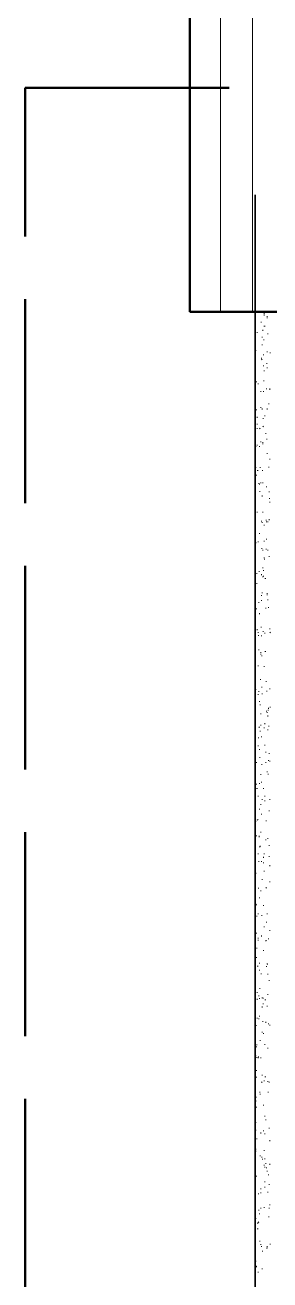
# Model space of a CAD drawing. Header units: inches. Extents: x 5 to 516, y -193 to 129.
# Drawn here: x 105.358 to 105.748, y -178.815 to -176.813 of the extents above; entities that cross this region are included whole.
import ezdxf

# ---------------------------------------------------------------- set-up
doc = ezdxf.new("R2010")
doc.units = ezdxf.units.IN
doc.header["$MEASUREMENT"] = 0
doc.linetypes.add('PDF_IMPORT', pattern=[1, 0.8, -0.2])
doc.layers.add('PDF8_Geometry', color=7, linetype='Continuous')

msp = doc.modelspace()

# ---------------------------------------------------------------- linework, layer by layer
at = {"layer": 'PDF8_Geometry', "lineweight": 50}
msp.add_lwpolyline([(105.6199614, -177.2702272), (105.6199614, -176.479116), (105.7655169, -176.479116), (105.7655169, -177.2702272)], close=True, dxfattribs=at)
at = {"layer": 'PDF8_Geometry', "lineweight": 15}
for points in [[(105.6688505, -176.479116), (105.6688505, -177.2702272)], [(105.7199618, -176.479116), (105.7199618, -177.2702272)], [(105.7388511, -177.2735598), (105.7388511, -177.2724487)], [(105.7388511, -177.2746709), (105.7388511, -177.275782)], [(105.7432953, -177.276893), (105.7432953, -177.2780041)], [(105.7344068, -177.2868937), (105.7332957, -177.2868937)], [(105.7388511, -177.292449), (105.7388511, -177.2935602)], [(105.7399621, -177.2935601), (105.7399621, -177.292449)], [(105.7432953, -177.2802273), (105.7432953, -177.2791162)], [(105.7277393, -177.3035597), (105.7277393, -177.3024486)], [(105.7355167, -177.3113372), (105.7355167, -177.3102261)], [(105.7366289, -177.2991154), (105.7366289, -177.3002265)], [(105.7388511, -177.3146715), (105.73774, -177.3146715)], [(105.7444064, -177.3057818), (105.7444064, -177.3046707)], [(105.7255171, -177.3324485), (105.7255171, -177.3313374)], [(105.7355167, -177.322449), (105.7355167, -177.3235601)], [(105.73774, -177.3391149), (105.73774, -177.3380038)], [(105.7432953, -177.3346707), (105.7432953, -177.3335596)], [(105.7477396, -177.3357829), (105.7488507, -177.3357829)], [(105.7355167, -177.3457825), (105.7344056, -177.3468936)], [(105.7344068, -177.3446714), (105.7344068, -177.3435603)], [(105.73774, -177.3568931), (105.73774, -177.355782)], [(105.7432953, -177.3524489), (105.7421842, -177.3524489)], [(105.7432953, -177.3602263), (105.7432953, -177.3591152)], [(105.7388511, -177.3646706), (105.7388511, -177.3635595)], [(105.7255171, -177.3813377), (105.7266283, -177.3824488)], [(105.7288503, -177.385782), (105.7288503, -177.3846709)], [(105.7332946, -177.3968938), (105.7332946, -177.3980049)], [(105.7388511, -177.3802266), (105.73774, -177.3802266)], [(105.73774, -177.3980048), (105.73774, -177.3968937)], [(105.7421843, -177.3924484), (105.7421843, -177.3935595)], [(105.7477396, -177.3935606), (105.7477396, -177.3924495)], [(105.7477396, -177.3946705), (105.7477396, -177.3935594)], [(105.7466285, -177.416893), (105.7455174, -177.416893)], [(105.7266282, -177.4257826), (105.7266282, -177.4268937)], [(105.7277393, -177.4391154), (105.7277393, -177.4380043)], [(105.7355167, -177.4246715), (105.7355167, -177.4257827)], [(105.7399621, -177.4357822), (105.7399621, -177.4368933)], [(105.7432953, -177.4257826), (105.7432953, -177.4246715)], [(105.7277393, -177.4502261), (105.7277393, -177.449115)], [(105.7277393, -177.4557825), (105.7277393, -177.4568936)], [(105.7321847, -177.4557825), (105.7310736, -177.4568936)], [(105.73774, -177.4402265), (105.7366289, -177.4402265)], [(105.7366289, -177.4524493), (105.73774, -177.4535604)], [(105.7332946, -177.4780038), (105.7332946, -177.4768927)], [(105.7366289, -177.479116), (105.7366289, -177.4780049)], [(105.7410732, -177.4646711), (105.7410732, -177.4635599)], [(105.7432953, -177.4735596), (105.7421842, -177.4735596)], [(105.7255171, -177.4846714), (105.7255171, -177.4857825)], [(105.7277393, -177.4835603), (105.7277393, -177.4824492)], [(105.7310725, -177.4846714), (105.7310725, -177.4857825)], [(105.7366289, -177.4813382), (105.7366289, -177.4802271)], [(105.7432953, -177.495782), (105.7432953, -177.4968931)], [(105.7255171, -177.5191155), (105.7255171, -177.5180044)], [(105.7321847, -177.5180045), (105.7321847, -177.5191156)], [(105.7455175, -177.5180045), (105.7466286, -177.5180045)], [(105.7477396, -177.5057816), (105.7477396, -177.5046705)], [(105.7266282, -177.5313373), (105.7266282, -177.5302262)], [(105.7288503, -177.5235598), (105.7277392, -177.5235598)], [(105.7366289, -177.5235598), (105.7355178, -177.5235598)], [(105.7299614, -177.5446712), (105.7299614, -177.5435601)], [(105.7310725, -177.5457823), (105.7310725, -177.5446711)], [(105.7310725, -177.5568929), (105.7321836, -177.5568929)], [(105.7332946, -177.5435601), (105.7332946, -177.542449)], [(105.7366289, -177.5435601), (105.7366289, -177.542449)], [(105.7421843, -177.5502265), (105.7421843, -177.5491154)], [(105.7466285, -177.5580051), (105.7466285, -177.556894)], [(105.7255171, -177.5713379), (105.724406, -177.5713379)], [(105.7477396, -177.5680047), (105.7466285, -177.5680047)], [(105.7477396, -177.5746711), (105.7477396, -177.57356)], [(105.7277393, -177.589115), (105.7277393, -177.5902261)], [(105.7366289, -177.5902272), (105.7366289, -177.589116)], [(105.7344068, -177.60356), (105.7344068, -177.6046711)], [(105.7355167, -177.6068931), (105.7355167, -177.605782)], [(105.7388511, -177.6113374), (105.7388511, -177.6102263)], [(105.7410732, -177.6024489), (105.7421843, -177.6024489)], [(105.7421843, -177.6057821), (105.7421843, -177.604671)], [(105.7444064, -177.6057821), (105.7444064, -177.604671)], [(105.7466285, -177.6024489), (105.7466285, -177.6013378)], [(105.7255171, -177.6380041), (105.7255171, -177.6391152)], [(105.7288503, -177.6368931), (105.7288503, -177.6380042)], [(105.7310725, -177.6246713), (105.7310725, -177.6235602)], [(105.7388511, -177.6368931), (105.7388511, -177.6357819)], [(105.7421843, -177.6335599), (105.7421843, -177.6324488)], [(105.7355167, -177.6480049), (105.7344056, -177.6480049)], [(105.7366289, -177.651338), (105.7366289, -177.6502269)], [(105.7410732, -177.6491159), (105.7421843, -177.6491159)], [(105.7444064, -177.651338), (105.7444064, -177.6502269)], [(105.7366289, -177.6780048), (105.7366289, -177.6791159)], [(105.7388511, -177.6635598), (105.7388511, -177.6624487)], [(105.7388511, -177.6646708), (105.7399622, -177.6646708)], [(105.7466285, -177.6613376), (105.7466285, -177.6602265)], [(105.7266282, -177.6880044), (105.7277393, -177.6880044)], [(105.7310725, -177.6846712), (105.7299614, -177.6846712)], [(105.7344068, -177.6902265), (105.7344068, -177.6891154)], [(105.7366289, -177.6924486), (105.7366289, -177.6935597)], [(105.73774, -177.6835601), (105.73774, -177.682449)], [(105.73774, -177.6924486), (105.73774, -177.6913375)], [(105.7399621, -177.6957818), (105.7410732, -177.6957818)], [(105.7277393, -177.7035604), (105.7266282, -177.7035604)], [(105.7355167, -177.7180043), (105.7355167, -177.7191154)], [(105.7432953, -177.7202264), (105.7432953, -177.7191153)], [(105.7299614, -177.7335603), (105.7299614, -177.7346714)], [(105.7344068, -177.7235596), (105.7344068, -177.7224485)], [(105.7344068, -177.7313382), (105.7344068, -177.7302271)], [(105.7432953, -177.7224485), (105.7432953, -177.7213374)], [(105.7444064, -177.7302271), (105.7444064, -177.729116)], [(105.7244061, -177.7513374), (105.7255172, -177.7513374)], [(105.7255171, -177.7435599), (105.7266283, -177.744671)], [(105.7310725, -177.7524496), (105.7310725, -177.7513385)], [(105.7410732, -177.7435599), (105.7410732, -177.7424488)], [(105.7455175, -177.7424489), (105.7455175, -177.7413377)], [(105.7244061, -177.7780041), (105.7244061, -177.7791152)], [(105.7277393, -177.7780041), (105.7277393, -177.776893)], [(105.7344068, -177.7735598), (105.7332957, -177.7735598)], [(105.7477396, -177.776893), (105.7477396, -177.7757819)], [(105.7288503, -177.7813373), (105.7288503, -177.7824484)], [(105.7288503, -177.7868938), (105.7299615, -177.7868938)], [(105.7344068, -177.7880048), (105.7344068, -177.7868937)], [(105.7366289, -177.7802274), (105.73774, -177.7802274)], [(105.7399621, -177.7835594), (105.7399621, -177.7824483)], [(105.7488507, -177.7813373), (105.7477396, -177.7824484)], [(105.7255171, -177.8113372), (105.724406, -177.8113372)], [(105.7299614, -177.8102273), (105.7299614, -177.8091162)], [(105.7332946, -177.8146715), (105.7332946, -177.8135604)], [(105.7332946, -177.8168937), (105.7332946, -177.8157826)], [(105.7355167, -177.8191158), (105.7344056, -177.8191158)], [(105.7410732, -177.8124494), (105.7399621, -177.8124494)], [(105.7288503, -177.8357829), (105.7288503, -177.8346718)], [(105.7388511, -177.8357829), (105.7388511, -177.836894)], [(105.7244061, -177.8513378), (105.7244061, -177.8502267)], [(105.7332946, -177.8568932), (105.7321835, -177.8568932)], [(105.7244061, -177.869116), (105.7244061, -177.8680049)], [(105.7255171, -177.8735603), (105.7255171, -177.8724492)], [(105.7299614, -177.8768935), (105.7299614, -177.8757824)], [(105.7344068, -177.869116), (105.7355179, -177.869116)], [(105.7355167, -177.8802267), (105.7355167, -177.8791156)], [(105.7421843, -177.8602264), (105.7410732, -177.8602264)], [(105.7432953, -177.8757824), (105.7421842, -177.8757824)], [(105.7477396, -177.8724492), (105.7477396, -177.8713381)], [(105.7288503, -177.8813378), (105.7288503, -177.8802266)], [(105.7310725, -177.8924484), (105.7310725, -177.8913373)], [(105.7321847, -177.8980049), (105.7321847, -177.8968938)], [(105.7332946, -177.9113377), (105.7332946, -177.9124488)], [(105.7421843, -177.9068934), (105.7421843, -177.9080045)], [(105.7432953, -177.9102266), (105.7432953, -177.9091155)], [(105.7455175, -177.9057823), (105.7444064, -177.9057823)], [(105.7444064, -177.9157819), (105.7444064, -177.9146708)], [(105.7455175, -177.9024491), (105.7455175, -177.9035602)], [(105.7488507, -177.9013381), (105.7477396, -177.9013381)], [(105.7310725, -177.932449), (105.7299614, -177.9335602)], [(105.7321847, -177.9402265), (105.7321847, -177.9391154)], [(105.7332946, -177.9302269), (105.7332946, -177.9291158)], [(105.7388511, -177.9335601), (105.7388511, -177.9346712)], [(105.7399621, -177.9280048), (105.7399621, -177.9268937)], [(105.7444064, -177.9380044), (105.7444064, -177.9368933)], [(105.7455175, -177.931338), (105.7466286, -177.931338)], [(105.7299614, -177.9502261), (105.7288503, -177.9502261)], [(105.7344068, -177.9491162), (105.7344068, -177.9480051)], [(105.7288503, -177.96356), (105.7288503, -177.9624489)], [(105.7310725, -177.9680043), (105.7310725, -177.9691154)], [(105.7399621, -177.962449), (105.7399621, -177.9613378)], [(105.7410732, -177.9735596), (105.7410732, -177.9724485)], [(105.7466285, -177.9757818), (105.7466285, -177.9746706)], [(105.7266282, -177.9902267), (105.7266282, -177.9891156)], [(105.7321847, -177.9813382), (105.7310736, -177.9813382)], [(105.7355167, -177.9924489), (105.7344056, -177.9924489)], [(105.7410732, -177.9902267), (105.7410732, -177.9891156)], [(105.7455175, -177.9857825), (105.7455175, -177.9868936)], [(105.7477396, -177.9880046), (105.7477396, -177.9868935)], [(105.7332946, -178.009116), (105.7332946, -178.0080049)], [(105.7432953, -178.0046717), (105.7432953, -178.0035606)], [(105.7455175, -178.0080049), (105.7444064, -178.0080049)], [(105.7255171, -178.0302274), (105.7255171, -178.0313385)], [(105.7266282, -178.0246709), (105.7266282, -178.0235598)], [(105.7277393, -178.0313373), (105.7277393, -178.0302262)], [(105.7310725, -178.0235598), (105.7310725, -178.0224487)], [(105.7344068, -178.0213377), (105.7344068, -178.0202266)], [(105.73774, -178.0302274), (105.73774, -178.0313385)], [(105.7288503, -178.0435602), (105.7288503, -178.0424491)], [(105.7332946, -178.056893), (105.7332946, -178.0557818)], [(105.7355167, -178.0491155), (105.7355167, -178.0480044)], [(105.7399621, -178.0435602), (105.7399621, -178.0424491)], [(105.7399621, -178.0513376), (105.7399621, -178.0502265)], [(105.7477396, -178.0480044), (105.7477396, -178.0491155)], [(105.7310725, -178.0646716), (105.7310725, -178.0635604)], [(105.7344068, -178.072449), (105.7344068, -178.0713379)], [(105.7466285, -178.0668937), (105.7466285, -178.0657826)], [(105.7255171, -178.0824486), (105.7255171, -178.0835597)], [(105.7288503, -178.0802265), (105.7277392, -178.0813376)], [(105.7421843, -178.0824486), (105.7410732, -178.0824486)], [(105.7266282, -178.1068932), (105.7266282, -178.1057821)], [(105.7310725, -178.1068932), (105.7299614, -178.1068932)], [(105.7299614, -178.1080043), (105.7310725, -178.1080043)], [(105.7332946, -178.1002268), (105.7332946, -178.1013379)], [(105.7410732, -178.1135607), (105.7410732, -178.1124496)], [(105.7444064, -178.1113375), (105.7444064, -178.1102263)], [(105.7288503, -178.135782), (105.7288503, -178.1346709)], [(105.7310725, -178.1235603), (105.7321836, -178.1246714)], [(105.7321847, -178.1235603), (105.7321847, -178.1224492)], [(105.7388511, -178.135782), (105.7388511, -178.1346709)], [(105.7466285, -178.1224492), (105.7466285, -178.1213381)], [(105.7466285, -178.1402263), (105.7466285, -178.1391152)], [(105.7299614, -178.1480049), (105.7299614, -178.1468938)], [(105.7344068, -178.1480049), (105.7344068, -178.1468938)], [(105.73774, -178.1413385), (105.73774, -178.1402274)], [(105.73774, -178.150227), (105.73774, -178.1491159)], [(105.7477396, -178.1546713), (105.7477396, -178.1535602)], [(105.7244061, -178.1746716), (105.7244061, -178.1735605)], [(105.7255171, -178.1657819), (105.7255171, -178.1668931)], [(105.7355167, -178.1768937), (105.7355167, -178.1757826)], [(105.7355167, -178.1757827), (105.7355167, -178.1768938)], [(105.7388511, -178.1635598), (105.7388511, -178.1624487)], [(105.7477396, -178.1802269), (105.7477396, -178.1791158)], [(105.7299614, -178.1902265), (105.7288503, -178.1902265)], [(105.7332946, -178.1935597), (105.7332946, -178.1946708)], [(105.7410732, -178.1891155), (105.7421843, -178.1902266)], [(105.7255171, -178.2157822), (105.7266283, -178.2168933)], [(105.7310725, -178.2046715), (105.7310725, -178.2057826)], [(105.73774, -178.2168932), (105.73774, -178.2180044)], [(105.7266282, -178.2346714), (105.7277393, -178.2346714)], [(105.7288503, -178.2313382), (105.7288503, -178.2302271)], [(105.7355167, -178.2335604), (105.7344056, -178.2335604)], [(105.7432953, -178.2313382), (105.7432953, -178.2302271)], [(105.7244061, -178.2468932), (105.7244061, -178.245782)], [(105.7388511, -178.2524496), (105.7388511, -178.2513385)], [(105.7421843, -178.24356), (105.7421843, -178.2446711)], [(105.7477396, -178.2568939), (105.7477396, -178.258005)], [(105.7266282, -178.2613381), (105.7266282, -178.2624493)], [(105.7288503, -178.2702267), (105.7288503, -178.2691156)], [(105.7288503, -178.2735599), (105.7288503, -178.2724488)], [(105.7344068, -178.2668935), (105.7344068, -178.2657824)], [(105.7421843, -178.2735599), (105.7410732, -178.2735599), (105.7410732, -178.274671)], [(105.7455175, -178.2702267), (105.7455175, -178.2713378)], [(105.7277393, -178.2857827), (105.7266282, -178.2857827)], [(105.7266282, -178.3013376), (105.7266282, -178.3002265)], [(105.73774, -178.290227), (105.73774, -178.2891159)], [(105.7288503, -178.3146716), (105.7277392, -178.3146716)], [(105.7310725, -178.3102273), (105.7310725, -178.3091162)], [(105.7310725, -178.321338), (105.7310725, -178.3202269)], [(105.7421843, -178.3157826), (105.7421843, -178.3146715)], [(105.7432953, -178.3102273), (105.7432953, -178.3113384)], [(105.7432953, -178.3113372), (105.7444064, -178.3113372)], [(105.7344068, -178.3268933), (105.7332957, -178.3268933)], [(105.7444064, -178.3280044), (105.7444064, -178.3268933)], [(105.7466285, -178.3380051), (105.7466285, -178.336894)], [(105.7277393, -178.3568932), (105.7277393, -178.3557821)], [(105.7321847, -178.3502268), (105.7310736, -178.3502268)], [(105.7444064, -178.3591153), (105.7444064, -178.3602265)], [(105.7277393, -178.368005), (105.7277393, -178.3668939)], [(105.7299614, -178.3624485), (105.7299614, -178.3613374)], [(105.7310725, -178.3668928), (105.7310725, -178.3657817)], [(105.7355167, -178.3657829), (105.7355167, -178.3646718)], [(105.7355167, -178.3802267), (105.7355167, -178.3791156)], [(105.73774, -178.3657829), (105.7366289, -178.3657829)], [(105.7366289, -178.3746714), (105.73774, -178.3746714)], [(105.7410732, -178.368005), (105.7399621, -178.368005)], [(105.7432953, -178.3780046), (105.7432953, -178.3791157)], [(105.7277393, -178.3980049), (105.7277393, -178.3968938)], [(105.7299614, -178.3980049), (105.7299614, -178.399116)], [(105.7310725, -178.3946706), (105.7310725, -178.3935595)], [(105.7266282, -178.4091156), (105.7255171, -178.4091156)], [(105.7355167, -178.4202262), (105.7355167, -178.4191151)], [(105.7366289, -178.4035602), (105.7366289, -178.4024491)], [(105.7410732, -178.4035602), (105.7410732, -178.4046714)], [(105.7455175, -178.4068934), (105.7455175, -178.4057823)], [(105.7477396, -178.4091156), (105.7477396, -178.4080045)], [(105.7277393, -178.4402265), (105.7266282, -178.4402265)], [(105.7321847, -178.4335602), (105.7321847, -178.432449)], [(105.73774, -178.4213384), (105.73774, -178.4224495)], [(105.7399621, -178.4402265), (105.7399621, -178.4391154)], [(105.7255171, -178.4580047), (105.7255171, -178.4568936)], [(105.7266282, -178.4435597), (105.7266282, -178.4424486)], [(105.7266282, -178.4602269), (105.7277393, -178.4602269)], [(105.7288503, -178.4591158), (105.7299615, -178.4591158)], [(105.7288503, -178.4613379), (105.7288503, -178.4602268)], [(105.7332946, -178.4613379), (105.7332946, -178.4602268)], [(105.7444064, -178.4446708), (105.7444064, -178.4457819)], [(105.7266282, -178.4813383), (105.7266282, -178.4802271)], [(105.7266282, -178.4924489), (105.7266282, -178.4913378)], [(105.7344068, -178.4991153), (105.7355179, -178.5002264)], [(105.7355167, -178.4891157), (105.7355167, -178.4880046)], [(105.7388511, -178.4980042), (105.7388511, -178.4968931)], [(105.7399621, -178.4913378), (105.7410732, -178.4913378)], [(105.7444064, -178.4991153), (105.7444064, -178.4980042)], [(105.7466285, -178.5002264), (105.7466285, -178.4991153)], [(105.7321847, -178.5157824), (105.7310736, -178.5157824)], [(105.7321847, -178.5191156), (105.7321847, -178.5180045)], [(105.7444064, -178.5157824), (105.7455175, -178.5157824)], [(105.7266282, -178.5235599), (105.7255171, -178.5235599)], [(105.7255171, -178.5302274), (105.7255171, -178.5291163)], [(105.7266282, -178.5391159), (105.7266282, -178.5402271)], [(105.73774, -178.5368938), (105.73774, -178.5357827)], [(105.7399621, -178.5546709), (105.7399621, -178.5535598)], [(105.7410732, -178.5591151), (105.7410732, -178.5602262)], [(105.7255171, -178.5646716), (105.7255171, -178.5635605)], [(105.7255171, -178.5757823), (105.7255171, -178.5768934)], [(105.7332946, -178.5802265), (105.7332946, -178.5813376)], [(105.73774, -178.5780044), (105.73774, -178.5768933)], [(105.7466285, -178.5735601), (105.7466285, -178.572449)], [(105.7244061, -178.5924494), (105.7244061, -178.5913383)], [(105.7277393, -178.5902272), (105.7266282, -178.5902272)], [(105.7399621, -178.5824486), (105.7399621, -178.5813375)], [(105.7477396, -178.5935604), (105.7477396, -178.5924493)], [(105.7244061, -178.6113375), (105.7244061, -178.6102264)], [(105.7255171, -178.6068932), (105.7255171, -178.6057821)], [(105.7255171, -178.6102264), (105.7255171, -178.6091153)], [(105.7321847, -178.618005), (105.7321847, -178.6168939)], [(105.7355167, -178.6191161), (105.7344056, -178.6191161)], [(105.7388511, -178.6080043), (105.7388511, -178.6091154)], [(105.7355167, -178.6224493), (105.7366279, -178.6224493)], [(105.7388511, -178.6313378), (105.7388511, -178.6324489)], [(105.7399621, -178.6213382), (105.7399621, -178.6224493)], [(105.7399621, -178.634671), (105.7399621, -178.6357821)], [(105.7410732, -178.6302267), (105.7410732, -178.6291156)], [(105.7421843, -178.6368931), (105.7421843, -178.635782)], [(105.7477396, -178.6302267), (105.7477396, -178.6313379)], [(105.7255171, -178.6480049), (105.724406, -178.6480049)], [(105.7266282, -178.6502271), (105.7266282, -178.649116)], [(105.7399621, -178.6591156), (105.7399621, -178.6580045)], [(105.7432953, -178.6413385), (105.7432953, -178.6424496)], [(105.7455175, -178.6480049), (105.7455175, -178.6468938)], [(105.7299614, -178.6780048), (105.7288503, -178.6780048)], [(105.7332946, -178.6702263), (105.7332946, -178.6691151)], [(105.7332946, -178.6757827), (105.7332946, -178.6768938)], [(105.7399621, -178.6680041), (105.7399621, -178.666893)], [(105.7444064, -178.6757827), (105.7444064, -178.6746716)], [(105.7466285, -178.6624488), (105.7466285, -178.6635599)], [(105.7244061, -178.6902266), (105.7244061, -178.6891155)], [(105.7332946, -178.7013384), (105.7332946, -178.7002272)], [(105.7388511, -178.7002262), (105.7388511, -178.6991151)], [(105.7466285, -178.7002262), (105.7466285, -178.7013373)], [(105.7477396, -178.6957819), (105.7477396, -178.6946708)], [(105.7255171, -178.7180043), (105.7255171, -178.7168932)], [(105.7299614, -178.7046716), (105.7299614, -178.7035604)], [(105.7310725, -178.7091158), (105.7310725, -178.7102269)], [(105.7455175, -178.7146712), (105.7466286, -178.7146712)], [(105.7244061, -178.7313383), (105.7244061, -178.7302272)], [(105.7288503, -178.7335604), (105.7277392, -178.7335604)], [(105.7277393, -178.7246719), (105.7288504, -178.7246719)], [(105.7299614, -178.7224486), (105.7288503, -178.7235597)], [(105.7310725, -178.7535596), (105.7321836, -178.7535596)], [(105.7332946, -178.7591161), (105.7332946, -178.7580049)], [(105.7477396, -178.758005), (105.7488507, -178.758005)], [(105.7344068, -178.7613382), (105.7344068, -178.7624493)], [(105.7366289, -178.7691156), (105.7355178, -178.7691156)], [(105.7421843, -178.7646714), (105.7432954, -178.7646714)], [(105.7432953, -178.7624492), (105.7432953, -178.7613381)], [(105.7432953, -178.7635603), (105.7432953, -178.7646714)], [(105.7255171, -178.7857828), (105.7255171, -178.7846717)], [(105.7266282, -178.7935602), (105.7255171, -178.7935602)], [(105.7266282, -178.7946713), (105.7266282, -178.7935602)], [(105.7355167, -178.7980045), (105.7355167, -178.7968934)], [(105.7288503, -178.8035598), (105.7288503, -178.8024487)]]:
    msp.add_lwpolyline(points, dxfattribs=at)
at = {"layer": 'PDF8_Geometry', "linetype": 'PDF_IMPORT', "lineweight": 50, "ltscale": 0.406667}
msp.add_lwpolyline([(110.3377397, -179.1546714), (110.3377397, -180.9780051), (105.35774, -180.9780041), (105.3577396, -176.9124485), (107.3699617, -176.9124486), (107.3699615, -179.1546706), (110.3377402, -179.1546714)], dxfattribs=at)
at = {"layer": 'PDF8_Geometry', "lineweight": 35}
for points in [[(105.7244061, -177.0835596), (105.7244061, -180.6457821)], [(105.7655178, -180.645783), (105.7655178, -177.2702272), (105.7244067, -177.2702272)]]:
    msp.add_lwpolyline(points, dxfattribs=at)
at = {"layer": 'PDF8_Geometry', "lineweight": 15}
for points in [[(105.7332946, -177.4224494), (105.7332946, -177.4235605)], [(105.7355167, -177.5635604), (105.7355167, -177.5646715)]]:
    msp.add_lwpolyline(points, close=True, dxfattribs=at)
msp.add_open_spline([(105.9310726, -177.8557817), (105.713443, -177.7825039), (105.7129245, -178.133615), (105.9310726, -178.0613372)], degree=3, dxfattribs=at)

doc.saveas('drawing.dxf')
